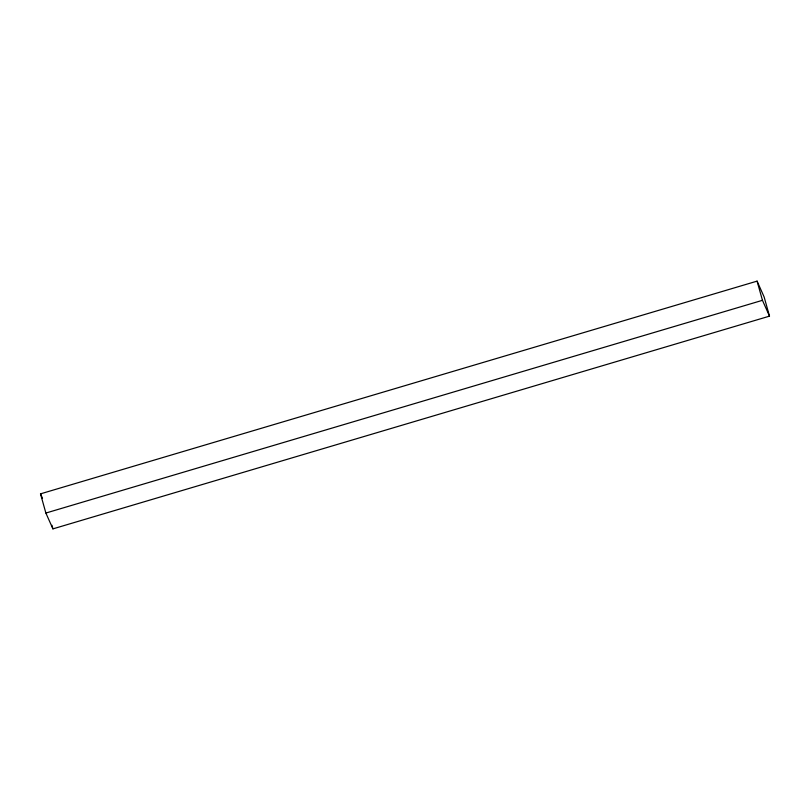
<?xml version="1.0" encoding="UTF-8"?>
<svg xmlns="http://www.w3.org/2000/svg" width="810" height="810" viewBox="0 0 810 810"><rect width="100%" height="100%" fill="white"/><g stroke="black" fill="none" stroke-linecap="round" stroke-linejoin="round"><path stroke-width="1.21" d="M40.5 493.857L757.077 281.131L764.124 296.956L769.5 316.143L52.923 528.869L45.876 513.044L40.5 493.857L42.515 498.373M45.876 513.044L762.453 300.318L769.5 316.143M757.077 281.131L762.453 300.318M51.911 525.275L52.923 528.869"/></g></svg>
